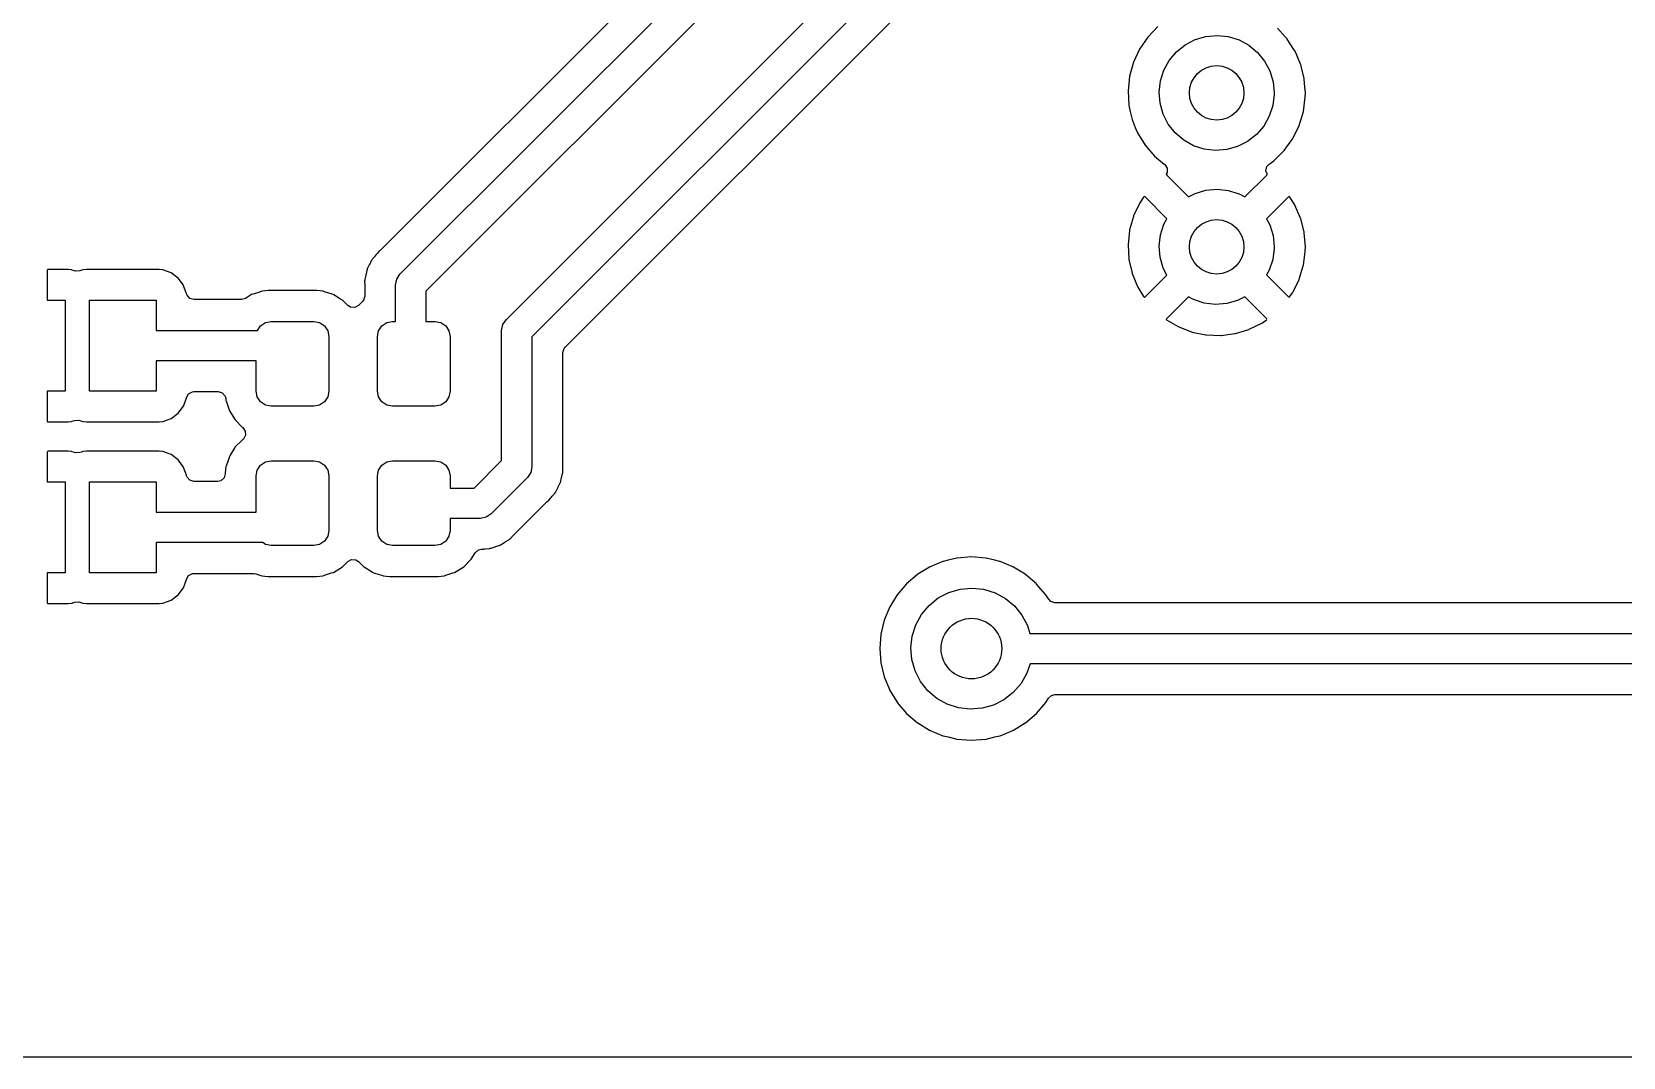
# Model space of a CAD drawing. Extents: x 170.5 to 254.5, y -139.5 to -85.5.
# Drawn here: x 189.25 to 215.5, y -139.49 to -122.57 of the extents above; entities that cross this region are included whole.
import ezdxf

# ---------------------------------------------------------------- set-up
doc = ezdxf.new("R2010")
doc.units = 0
doc.layers.add('BLACK', color=7, linetype='CONTINUOUS')

msp = doc.modelspace()

# ---------------------------------------------------------------- linework, layer by layer
at = {"layer": 'BLACK', "linetype": 'CONTINUOUS'}
for p, q in [((195.323, -126.573), (206.113, -115.783)), ((206.394, -116.21), (195.75, -126.854)), ((197.073, -127.323), (206.073, -118.323)), ((206.354, -118.75), (197.5, -127.604)), ((198.045, -127.777), (206.527, -119.295)), ((199.587, -121.59), (195.011, -126.166)), ((207.823, -122.486), (207.658, -122.659)), ((209.926, -122.655), (209.797, -122.513)), ((207.658, -122.659), (207.522, -122.857)), ((208.13, -122.901), (208.275, -122.785)), ((208.275, -122.785), (208.439, -122.699)), ((208.439, -122.699), (208.617, -122.647)), ((208.617, -122.647), (208.802, -122.63)), ((208.802, -122.63), (208.986, -122.649)), ((208.986, -122.649), (209.163, -122.704)), ((209.163, -122.704), (209.326, -122.792)), ((209.326, -122.792), (209.469, -122.911)), ((209.955, -122.687), (209.926, -122.655)), ((209.957, -122.691), (209.955, -122.687)), ((210.068, -122.862), (209.957, -122.691)), ((209.957, -122.691), (209.957, -122.691)), ((207.422, -123.075), (207.357, -123.306)), ((207.522, -122.857), (207.422, -123.075)), ((207.922, -123.206), (208.011, -123.043)), ((208.011, -123.043), (208.13, -122.901)), ((209.469, -122.911), (209.586, -123.054)), ((209.586, -123.054), (209.673, -123.218)), ((210.085, -122.888), (210.068, -122.862)), ((210.087, -122.893), (210.085, -122.888)), ((210.178, -123.104), (210.087, -122.893)), ((210.087, -122.893), (210.087, -122.893)), ((210.18, -123.108), (210.178, -123.104)), ((210.178, -123.104), (210.178, -123.104)), ((210.182, -123.113), (210.18, -123.108)), ((207.357, -123.306), (207.332, -123.544)), ((207.866, -123.382), (207.922, -123.206)), ((209.673, -123.218), (209.727, -123.395)), ((210.187, -123.136), (210.182, -123.113)), ((210.182, -123.113), (210.182, -123.113)), ((210.239, -123.341), (210.187, -123.136)), ((210.239, -123.346), (210.239, -123.341)), ((210.251, -123.487), (210.239, -123.346)), ((210.239, -123.346), (210.239, -123.346)), ((207.332, -123.544), (207.346, -123.784)), ((207.845, -123.567), (207.866, -123.382)), ((207.861, -123.751), (207.845, -123.567)), ((209.745, -123.607), (209.721, -123.79)), ((209.727, -123.395), (209.745, -123.58)), ((209.745, -123.58), (209.745, -123.607)), ((210.258, -123.58), (210.251, -123.487)), ((210.257, -123.651), (210.258, -123.58)), ((207.346, -123.784), (207.347, -123.789)), ((207.347, -123.789), (207.347, -123.789)), ((207.347, -123.789), (207.368, -123.884)), ((207.368, -123.884), (207.398, -124.018)), ((207.912, -123.93), (207.861, -123.751)), ((209.721, -123.79), (209.663, -123.966)), ((210.156, -124.119), (210.225, -123.889)), ((210.225, -123.889), (210.257, -123.651)), ((207.398, -124.018), (207.451, -124.148)), ((207.451, -124.148), (207.485, -124.23)), ((207.996, -124.095), (207.912, -123.93)), ((208.112, -124.24), (207.996, -124.095)), ((209.571, -124.128), (209.45, -124.268)), ((209.663, -123.966), (209.571, -124.128)), ((210.068, -124.296), (210.153, -124.123)), ((210.153, -124.123), (210.156, -124.119)), ((210.153, -124.123), (210.153, -124.123)), ((207.485, -124.23), (207.489, -124.24)), ((207.489, -124.24), (207.614, -124.444)), ((208.253, -124.36), (208.112, -124.24)), ((208.415, -124.451), (208.253, -124.36)), ((209.304, -124.382), (209.139, -124.466)), ((209.45, -124.268), (209.304, -124.382)), ((209.91, -124.529), (210.049, -124.334)), ((210.049, -124.334), (210.068, -124.296)), ((207.614, -124.444), (207.771, -124.626)), ((207.771, -124.626), (207.926, -124.754)), ((208.591, -124.508), (208.415, -124.451)), ((208.775, -124.53), (208.591, -124.508)), ((208.96, -124.516), (208.775, -124.53)), ((209.139, -124.466), (208.96, -124.516)), ((209.74, -124.698), (209.91, -124.529)), ((207.926, -124.754), (207.937, -124.763)), ((207.937, -124.763), (207.976, -124.822)), ((207.978, -124.893), (207.964, -124.921)), ((207.964, -124.921), (207.964, -124.923)), ((207.964, -124.923), (207.972, -124.937)), ((207.972, -124.937), (208.33, -125.296)), ((207.976, -124.822), (207.978, -124.893)), ((209.259, -125.296), (209.62, -124.936)), ((209.608, -124.864), (209.624, -124.795)), ((209.627, -124.916), (209.608, -124.864)), ((209.62, -124.936), (209.627, -124.922)), ((209.624, -124.795), (209.661, -124.754)), ((209.627, -124.922), (209.627, -124.916)), ((209.661, -124.754), (209.735, -124.701)), ((209.735, -124.701), (209.74, -124.698)), ((209.735, -124.701), (209.735, -124.701)), ((208.439, -125.239), (208.617, -125.187)), ((208.617, -125.187), (208.802, -125.17)), ((208.802, -125.17), (208.986, -125.189)), ((208.986, -125.189), (209.163, -125.244)), ((207.521, -125.402), (207.424, -125.61)), ((207.526, -125.393), (207.521, -125.402)), ((207.589, -125.3), (207.526, -125.393)), ((207.601, -125.291), (207.589, -125.3)), ((207.613, -125.297), (207.601, -125.291)), ((207.971, -125.656), (207.613, -125.297)), ((208.33, -125.296), (208.439, -125.239)), ((209.163, -125.244), (209.259, -125.296)), ((209.98, -125.294), (209.619, -125.655)), ((209.99, -125.29), (209.98, -125.294)), ((210, -125.299), (209.99, -125.29)), ((210.082, -125.424), (210, -125.299)), ((210.086, -125.433), (210.082, -125.424)), ((210.178, -125.644), (210.086, -125.433)), ((207.421, -125.62), (207.359, -125.841)), ((207.424, -125.61), (207.421, -125.62)), ((207.922, -125.746), (207.971, -125.656)), ((209.619, -125.655), (209.673, -125.758)), ((210.181, -125.654), (210.178, -125.644)), ((210.237, -125.876), (210.181, -125.654)), ((207.357, -125.851), (207.333, -126.079)), ((207.359, -125.841), (207.357, -125.851)), ((207.845, -126.107), (207.866, -125.922)), ((207.866, -125.922), (207.922, -125.746)), ((209.673, -125.758), (209.727, -125.935)), ((209.727, -125.935), (209.745, -126.12)), ((210.239, -125.886), (210.237, -125.876)), ((210.258, -126.117), (210.239, -125.886)), ((194.93, -126.248), (194.915, -126.267)), ((194.932, -126.245), (194.93, -126.248)), ((194.938, -126.239), (194.932, -126.245)), ((194.945, -126.232), (194.938, -126.239)), ((194.974, -126.197), (194.945, -126.232)), ((194.979, -126.191), (194.974, -126.197)), ((194.974, -126.197), (194.974, -126.197)), ((194.985, -126.187), (194.979, -126.191)), ((194.997, -126.179), (194.985, -126.187)), ((194.985, -126.187), (194.985, -126.187)), ((195.011, -126.166), (194.997, -126.179)), ((207.333, -126.079), (207.333, -126.089)), ((207.333, -126.089), (207.346, -126.318)), ((207.861, -126.291), (207.845, -126.107)), ((209.745, -126.147), (209.721, -126.33)), ((209.745, -126.12), (209.745, -126.147)), ((210.226, -126.424), (210.256, -126.195)), ((210.256, -126.188), (210.258, -126.123)), ((210.256, -126.195), (210.256, -126.188)), ((210.258, -126.123), (210.258, -126.117)), ((189.506, -126.498), (189.504, -126.506)), ((189.504, -126.506), (189.504, -127)), ((189.507, -126.496), (189.506, -126.498)), ((189.522, -126.492), (189.507, -126.496)), ((189.845, -126.492), (189.522, -126.492)), ((189.851, -126.492), (189.845, -126.492)), ((189.902, -126.498), (189.851, -126.492)), ((189.918, -126.502), (189.902, -126.498)), ((189.955, -126.516), (189.918, -126.502)), ((189.973, -126.521), (189.955, -126.516)), ((190.044, -126.516), (189.973, -126.521)), ((190.058, -126.51), (190.044, -126.516)), ((190.09, -126.498), (190.058, -126.51)), ((190.152, -126.491), (190.09, -126.498)), ((191.348, -126.491), (190.152, -126.491)), ((191.41, -126.498), (191.348, -126.491)), ((191.547, -126.549), (191.41, -126.498)), ((194.775, -126.509), (194.764, -126.563)), ((194.778, -126.502), (194.775, -126.509)), ((194.78, -126.497), (194.778, -126.502)), ((194.782, -126.491), (194.78, -126.497)), ((194.784, -126.484), (194.782, -126.491)), ((194.817, -126.419), (194.784, -126.484)), ((194.819, -126.415), (194.817, -126.419)), ((194.85, -126.349), (194.819, -126.415)), ((194.855, -126.343), (194.85, -126.349)), ((194.858, -126.338), (194.855, -126.343)), ((194.861, -126.333), (194.858, -126.338)), ((194.865, -126.326), (194.861, -126.333)), ((194.871, -126.319), (194.865, -126.326)), ((194.912, -126.271), (194.871, -126.319)), ((194.915, -126.267), (194.912, -126.271)), ((207.346, -126.318), (207.347, -126.329)), ((207.347, -126.329), (207.398, -126.552)), ((207.912, -126.47), (207.861, -126.291)), ((207.971, -126.585), (207.912, -126.47)), ((209.663, -126.506), (209.619, -126.584)), ((209.721, -126.33), (209.663, -126.506)), ((210.157, -126.654), (210.223, -126.434)), ((210.223, -126.434), (210.226, -126.424)), ((191.663, -126.637), (191.547, -126.549)), ((191.751, -126.753), (191.663, -126.637)), ((191.754, -126.762), (191.751, -126.753)), ((191.797, -126.878), (191.754, -126.762)), ((194.741, -126.675), (194.739, -126.682)), ((194.739, -126.682), (194.74, -126.689)), ((194.74, -126.689), (194.741, -126.76)), ((194.742, -126.667), (194.741, -126.667)), ((194.741, -126.667), (194.741, -126.671)), ((194.741, -126.671), (194.741, -126.675)), ((194.741, -126.76), (194.742, -126.763)), ((194.76, -126.585), (194.742, -126.656)), ((194.742, -126.656), (194.742, -126.667)), ((194.742, -126.763), (194.742, -126.934)), ((194.761, -126.58), (194.76, -126.585)), ((194.764, -126.563), (194.761, -126.58)), ((195.25, -126.75), (195.269, -126.654)), ((195.25, -127.35), (195.25, -126.75)), ((195.269, -126.654), (195.323, -126.573)), ((207.398, -126.552), (207.401, -126.562)), ((207.401, -126.562), (207.487, -126.775)), ((207.487, -126.775), (207.492, -126.784)), ((207.492, -126.784), (207.589, -126.942)), ((207.608, -126.948), (207.971, -126.585)), ((209.619, -126.584), (209.977, -126.943)), ((210.051, -126.869), (210.153, -126.663)), ((210.153, -126.663), (210.157, -126.654)), ((189.504, -127), (189.8, -127)), ((189.8, -127), (189.8, -128.5)), ((190.2, -128.5), (190.2, -127)), ((190.2, -127), (191.3, -127)), ((191.3, -127), (191.3, -127.5)), ((191.802, -126.89), (191.797, -126.878)), ((191.802, -126.896), (191.802, -126.89)), ((191.81, -126.918), (191.802, -126.896)), ((191.856, -126.971), (191.81, -126.918)), ((191.924, -126.991), (191.856, -126.971)), ((192.706, -126.991), (191.924, -126.991)), ((192.772, -126.973), (192.706, -126.991)), ((192.774, -126.971), (192.772, -126.973)), ((192.876, -126.908), (192.774, -126.971)), ((192.954, -126.882), (192.876, -126.908)), ((193.037, -126.855), (192.954, -126.882)), ((193.044, -126.852), (193.037, -126.855)), ((193.037, -126.855), (193.037, -126.855)), ((193.051, -126.852), (193.044, -126.852)), ((193.146, -126.842), (193.051, -126.852)), ((193.051, -126.852), (193.051, -126.852)), ((193.15, -126.841), (193.146, -126.842)), ((193.146, -126.842), (193.146, -126.842)), ((193.95, -126.841), (193.15, -126.841)), ((194.005, -126.847), (193.95, -126.841)), ((194.048, -126.852), (194.005, -126.847)), ((194.055, -126.852), (194.048, -126.852)), ((194.048, -126.852), (194.048, -126.852)), ((194.061, -126.854), (194.055, -126.852)), ((194.062, -126.855), (194.061, -126.854)), ((194.061, -126.854), (194.061, -126.854)), ((194.223, -126.908), (194.062, -126.855)), ((194.229, -126.912), (194.223, -126.908)), ((194.342, -126.981), (194.229, -126.912)), ((194.229, -126.912), (194.229, -126.912)), ((194.373, -127.001), (194.342, -126.981)), ((194.378, -127.006), (194.373, -127.001)), ((194.461, -127.088), (194.378, -127.006)), ((194.705, -127.023), (194.639, -127.088)), ((194.721, -127.002), (194.705, -127.023)), ((194.742, -126.934), (194.721, -127.002)), ((195.75, -126.854), (195.75, -127.35)), ((207.589, -126.942), (207.599, -126.952)), ((207.599, -126.952), (207.608, -126.948)), ((208.331, -126.944), (207.969, -127.306)), ((208.415, -126.991), (208.331, -126.944)), ((208.591, -127.048), (208.415, -126.991)), ((208.775, -127.07), (208.591, -127.048)), ((209.139, -127.006), (208.96, -127.056)), ((209.26, -126.944), (209.139, -127.006)), ((209.617, -127.302), (209.26, -126.944)), ((209.977, -126.943), (209.989, -126.949)), ((209.989, -126.949), (210.001, -126.941)), ((210.001, -126.941), (210.046, -126.878)), ((210.046, -126.878), (210.051, -126.869)), ((194.506, -127.117), (194.461, -127.088)), ((194.577, -127.122), (194.506, -127.117)), ((194.639, -127.088), (194.577, -127.122)), ((207.969, -127.306), (207.961, -127.319)), ((208.96, -127.056), (208.775, -127.07)), ((209.624, -127.315), (209.617, -127.302)), ((191.3, -127.5), (192.972, -127.5)), ((192.972, -127.5), (193.023, -127.423)), ((193.023, -127.423), (193.104, -127.369)), ((193.104, -127.369), (193.2, -127.35)), ((193.2, -127.35), (193.9, -127.35)), ((193.9, -127.35), (193.996, -127.369)), ((193.996, -127.369), (194.077, -127.423)), ((194.077, -127.423), (194.131, -127.504)), ((194.131, -127.504), (194.15, -127.6)), ((194.95, -127.6), (194.969, -127.504)), ((194.969, -127.504), (195.023, -127.423)), ((195.023, -127.423), (195.104, -127.369)), ((195.104, -127.369), (195.2, -127.35)), ((195.2, -127.35), (195.25, -127.35)), ((195.75, -127.35), (195.9, -127.35)), ((195.9, -127.35), (195.996, -127.369)), ((195.996, -127.369), (196.077, -127.423)), ((196.077, -127.423), (196.131, -127.504)), ((196.131, -127.504), (196.15, -127.6)), ((197, -127.5), (197.019, -127.404)), ((197, -129.646), (197, -127.5)), ((197.019, -127.404), (197.073, -127.323)), ((207.961, -127.319), (207.965, -127.324)), ((207.965, -127.324), (208.158, -127.437)), ((208.158, -127.437), (208.168, -127.441)), ((208.168, -127.441), (208.382, -127.523)), ((208.382, -127.523), (208.392, -127.526)), ((208.392, -127.526), (208.617, -127.572)), ((208.617, -127.572), (208.627, -127.573)), ((208.627, -127.573), (208.856, -127.581)), ((208.866, -127.581), (209.094, -127.552)), ((209.094, -127.552), (209.104, -127.55)), ((209.104, -127.55), (209.324, -127.484)), ((209.324, -127.484), (209.333, -127.48)), ((209.333, -127.48), (209.539, -127.379)), ((209.539, -127.379), (209.548, -127.374)), ((209.548, -127.374), (209.616, -127.325)), ((209.616, -127.325), (209.624, -127.315)), ((194.15, -127.6), (194.15, -128.5)), ((194.95, -128.5), (194.95, -127.6)), ((196.15, -127.6), (196.15, -128.5)), ((197.5, -127.604), (197.5, -129.75)), ((198.008, -127.866), (198.029, -127.798)), ((198.029, -127.798), (198.045, -127.777)), ((208.856, -127.581), (208.866, -127.581)), ((192.95, -128), (191.3, -128)), ((191.3, -128), (191.3, -128.5)), ((192.95, -128.5), (192.95, -128)), ((198.008, -129.737), (198.008, -127.866)), ((189.8, -128.5), (189.504, -128.5)), ((189.504, -128.5), (189.504, -128.99)), ((191.3, -128.5), (190.2, -128.5)), ((191.79, -128.642), (191.799, -128.618)), ((191.799, -128.618), (191.802, -128.61)), ((191.799, -128.618), (191.799, -128.618)), ((191.802, -128.605), (191.837, -128.544)), ((191.802, -128.61), (191.802, -128.605)), ((191.837, -128.544), (191.9, -128.511)), ((191.9, -128.511), (191.924, -128.508)), ((191.924, -128.508), (192.324, -128.508)), ((192.324, -128.508), (192.392, -128.529)), ((192.392, -128.529), (192.438, -128.582)), ((192.438, -128.582), (192.449, -128.621)), ((192.449, -128.621), (192.452, -128.656)), ((192.969, -128.596), (192.95, -128.5)), ((193.023, -128.677), (192.969, -128.596)), ((194.131, -128.596), (194.077, -128.677)), ((194.15, -128.5), (194.131, -128.596)), ((194.969, -128.596), (194.95, -128.5)), ((195.023, -128.677), (194.969, -128.596)), ((196.131, -128.596), (196.077, -128.677)), ((196.15, -128.5), (196.131, -128.596)), ((191.547, -128.951), (191.663, -128.863)), ((191.663, -128.863), (191.751, -128.747)), ((191.751, -128.747), (191.79, -128.642)), ((192.452, -128.656), (192.455, -128.663)), ((192.455, -128.663), (192.455, -128.663)), ((192.455, -128.663), (192.487, -128.758)), ((192.487, -128.758), (192.508, -128.824)), ((192.508, -128.824), (192.602, -128.974)), ((193.104, -128.731), (193.023, -128.677)), ((193.2, -128.75), (193.104, -128.731)), ((193.9, -128.75), (193.2, -128.75)), ((193.996, -128.731), (193.9, -128.75)), ((194.077, -128.677), (193.996, -128.731)), ((195.104, -128.731), (195.023, -128.677)), ((195.2, -128.75), (195.104, -128.731)), ((195.9, -128.75), (195.2, -128.75)), ((195.996, -128.731), (195.9, -128.75)), ((196.077, -128.677), (195.996, -128.731)), ((189.504, -128.99), (189.508, -129.005)), ((189.508, -129.005), (189.51, -129.006)), ((189.51, -129.006), (189.518, -129.008)), ((189.518, -129.008), (189.845, -129.008)), ((189.845, -129.008), (189.851, -129.008)), ((189.851, -129.008), (189.902, -129.002)), ((189.902, -129.002), (189.918, -128.998)), ((189.918, -128.998), (189.955, -128.984)), ((189.955, -128.984), (190.026, -128.979)), ((190.026, -128.979), (190.044, -128.984)), ((190.044, -128.984), (190.09, -129.002)), ((190.09, -129.002), (190.152, -129.008)), ((190.152, -129.008), (191.348, -129.008)), ((191.348, -129.008), (191.41, -129.002)), ((191.41, -129.002), (191.547, -128.951)), ((192.602, -128.974), (192.727, -129.099)), ((192.727, -129.099), (192.731, -129.102)), ((192.731, -129.102), (192.771, -129.159)), ((192.726, -129.302), (192.601, -129.427)), ((192.731, -129.298), (192.726, -129.302)), ((192.739, -129.291), (192.731, -129.298)), ((192.775, -129.23), (192.739, -129.291)), ((192.771, -129.159), (192.775, -129.23)), ((189.506, -129.498), (189.504, -129.506)), ((189.504, -129.506), (189.504, -130)), ((189.507, -129.496), (189.506, -129.498)), ((189.522, -129.492), (189.507, -129.496)), ((189.845, -129.492), (189.522, -129.492)), ((189.851, -129.492), (189.845, -129.492)), ((189.902, -129.498), (189.851, -129.492)), ((189.918, -129.502), (189.902, -129.498)), ((189.955, -129.516), (189.918, -129.502)), ((189.973, -129.521), (189.955, -129.516)), ((190.044, -129.516), (189.973, -129.521)), ((190.07, -129.506), (190.044, -129.516)), ((190.09, -129.498), (190.07, -129.506)), ((190.152, -129.492), (190.09, -129.498)), ((191.348, -129.492), (190.152, -129.492)), ((191.41, -129.498), (191.348, -129.492)), ((191.547, -129.549), (191.41, -129.498)), ((191.663, -129.637), (191.547, -129.549)), ((191.751, -129.753), (191.663, -129.637)), ((192.486, -129.644), (192.455, -129.737)), ((192.508, -129.577), (192.486, -129.644)), ((192.521, -129.555), (192.508, -129.577)), ((192.597, -129.433), (192.521, -129.555)), ((192.601, -129.427), (192.597, -129.433)), ((192.597, -129.433), (192.597, -129.433)), ((193.023, -129.723), (193.104, -129.669)), ((193.104, -129.669), (193.2, -129.65)), ((193.2, -129.65), (193.9, -129.65)), ((193.9, -129.65), (193.996, -129.669)), ((193.996, -129.669), (194.077, -129.723)), ((195.023, -129.723), (195.104, -129.669)), ((195.104, -129.669), (195.2, -129.65)), ((195.2, -129.65), (195.9, -129.65)), ((195.9, -129.65), (195.996, -129.669)), ((195.996, -129.669), (196.077, -129.723)), ((196.546, -130.1), (197, -129.646)), ((191.754, -129.762), (191.751, -129.753)), ((191.786, -129.846), (191.754, -129.762)), ((191.802, -129.89), (191.786, -129.846)), ((191.802, -129.896), (191.802, -129.89)), ((191.81, -129.918), (191.802, -129.896)), ((191.856, -129.971), (191.81, -129.918)), ((192.421, -129.934), (192.368, -129.98)), ((192.441, -129.865), (192.421, -129.934)), ((192.452, -129.745), (192.441, -129.85)), ((192.441, -129.85), (192.441, -129.865)), ((192.455, -129.737), (192.452, -129.745)), ((192.95, -129.9), (192.969, -129.804)), ((192.95, -130.5), (192.95, -129.9)), ((192.969, -129.804), (193.023, -129.723)), ((194.077, -129.723), (194.131, -129.804)), ((194.131, -129.804), (194.15, -129.9)), ((194.15, -129.9), (194.15, -130.8)), ((194.95, -129.9), (194.969, -129.804)), ((194.95, -130.8), (194.95, -129.9)), ((194.969, -129.804), (195.023, -129.723)), ((196.077, -129.723), (196.131, -129.804)), ((196.131, -129.804), (196.15, -129.9)), ((196.15, -129.9), (196.15, -130.1)), ((197.427, -129.927), (196.827, -130.527)), ((197.481, -129.846), (197.427, -129.927)), ((197.5, -129.75), (197.481, -129.846)), ((197.975, -129.991), (197.989, -129.92)), ((197.989, -129.92), (197.99, -129.915)), ((197.99, -129.915), (197.999, -129.882)), ((197.999, -129.882), (198.008, -129.844)), ((198.009, -129.74), (198.008, -129.737)), ((198.008, -129.844), (198.008, -129.833)), ((198.008, -129.833), (198.009, -129.833)), ((198.011, -129.818), (198.009, -129.74)), ((198.009, -129.825), (198.011, -129.818)), ((198.009, -129.829), (198.009, -129.825)), ((198.009, -129.833), (198.009, -129.829)), ((189.504, -130), (189.8, -130)), ((189.8, -130), (189.8, -131.5)), ((190.2, -131.5), (190.2, -130)), ((190.2, -130), (191.3, -130)), ((191.3, -130), (191.3, -130.5)), ((191.924, -129.992), (191.856, -129.971)), ((192.315, -129.992), (191.924, -129.992)), ((192.368, -129.98), (192.315, -129.992)), ((196.15, -130.1), (196.546, -130.1)), ((197.838, -130.229), (197.881, -130.179)), ((197.881, -130.179), (197.885, -130.174)), ((197.881, -130.179), (197.881, -130.179)), ((197.885, -130.174), (197.889, -130.167)), ((197.889, -130.167), (197.892, -130.162)), ((197.892, -130.162), (197.895, -130.157)), ((197.895, -130.157), (197.9, -130.151)), ((197.9, -130.151), (197.931, -130.085)), ((197.931, -130.085), (197.933, -130.081)), ((197.933, -130.081), (197.966, -130.016)), ((197.966, -130.016), (197.968, -130.009)), ((197.968, -130.009), (197.97, -130.003)), ((197.97, -130.003), (197.972, -129.998)), ((197.972, -129.998), (197.975, -129.991)), ((197.196, -130.877), (197.739, -130.334)), ((197.739, -130.334), (197.753, -130.321)), ((197.753, -130.321), (197.765, -130.313)), ((197.765, -130.313), (197.771, -130.309)), ((197.765, -130.313), (197.765, -130.313)), ((197.771, -130.309), (197.776, -130.303)), ((197.776, -130.303), (197.805, -130.268)), ((197.776, -130.303), (197.776, -130.303)), ((197.805, -130.268), (197.812, -130.261)), ((197.812, -130.261), (197.818, -130.255)), ((197.818, -130.255), (197.835, -130.233)), ((197.835, -130.233), (197.838, -130.229)), ((191.3, -130.5), (192.95, -130.5)), ((196.65, -130.6), (196.15, -130.6)), ((196.15, -130.6), (196.15, -130.8)), ((196.746, -130.581), (196.65, -130.6)), ((196.827, -130.527), (196.746, -130.581)), ((194.077, -130.977), (193.996, -131.031)), ((194.131, -130.896), (194.077, -130.977)), ((194.15, -130.8), (194.131, -130.896)), ((194.969, -130.896), (194.95, -130.8)), ((195.023, -130.977), (194.969, -130.896)), ((195.104, -131.031), (195.023, -130.977)), ((196.077, -130.977), (195.996, -131.031)), ((196.131, -130.896), (196.077, -130.977)), ((196.15, -130.8), (196.131, -130.896)), ((197.057, -130.99), (197.119, -130.953)), ((197.119, -130.953), (197.127, -130.945)), ((197.127, -130.945), (197.128, -130.945)), ((197.128, -130.945), (197.13, -130.943)), ((197.13, -130.943), (197.134, -130.94)), ((197.134, -130.94), (197.14, -130.936)), ((197.14, -130.936), (197.193, -130.88)), ((197.193, -130.88), (197.196, -130.877)), ((193.058, -131), (191.3, -131)), ((191.3, -131), (191.3, -131.5)), ((193.104, -131.031), (193.058, -131)), ((193.2, -131.05), (193.104, -131.031)), ((193.9, -131.05), (193.2, -131.05)), ((193.996, -131.031), (193.9, -131.05)), ((195.2, -131.05), (195.104, -131.031)), ((195.9, -131.05), (195.2, -131.05)), ((195.996, -131.031), (195.9, -131.05)), ((196.499, -131.273), (196.563, -131.17)), ((196.563, -131.17), (196.616, -131.122)), ((196.616, -131.122), (196.66, -131.11)), ((196.66, -131.11), (196.676, -131.109)), ((196.676, -131.109), (196.686, -131.108)), ((196.686, -131.108), (196.694, -131.108)), ((196.694, -131.108), (196.708, -131.107)), ((196.708, -131.107), (196.723, -131.105)), ((196.723, -131.105), (196.727, -131.105)), ((196.727, -131.105), (196.792, -131.099)), ((196.792, -131.099), (196.792, -131.099)), ((196.792, -131.099), (196.8, -131.099)), ((196.8, -131.099), (196.807, -131.097)), ((196.807, -131.097), (196.813, -131.095)), ((196.813, -131.095), (196.818, -131.094)), ((196.818, -131.094), (196.826, -131.093)), ((196.826, -131.093), (196.894, -131.068)), ((196.894, -131.068), (196.898, -131.067)), ((196.898, -131.067), (196.961, -131.047)), ((196.961, -131.047), (196.968, -131.044)), ((196.961, -131.047), (196.961, -131.047)), ((196.968, -131.044), (196.974, -131.041)), ((196.974, -131.041), (196.98, -131.038)), ((196.98, -131.038), (196.985, -131.035)), ((196.985, -131.035), (196.992, -131.033)), ((196.992, -131.033), (197.008, -131.022)), ((197.008, -131.022), (197.053, -130.993)), ((197.053, -130.993), (197.057, -130.99)), ((204.75, -131.237), (204.513, -131.255)), ((204.987, -131.255), (204.75, -131.237)), ((189.8, -131.5), (189.504, -131.5)), ((189.504, -131.5), (189.504, -131.99)), ((191.3, -131.5), (190.2, -131.5)), ((191.837, -131.544), (191.9, -131.511)), ((191.9, -131.511), (191.924, -131.508)), ((191.924, -131.508), (192.906, -131.508)), ((192.906, -131.508), (192.946, -131.515)), ((194.063, -131.545), (194.195, -131.501)), ((194.195, -131.501), (194.224, -131.492)), ((194.224, -131.492), (194.374, -131.398)), ((194.374, -131.398), (194.461, -131.312)), ((194.461, -131.312), (194.523, -131.278)), ((194.523, -131.278), (194.594, -131.283)), ((194.594, -131.283), (194.639, -131.312)), ((194.639, -131.312), (194.727, -131.399)), ((194.727, -131.399), (194.733, -131.403)), ((194.733, -131.403), (194.733, -131.403)), ((194.733, -131.403), (194.87, -131.488)), ((194.87, -131.488), (194.877, -131.492)), ((194.877, -131.492), (194.927, -131.508)), ((194.927, -131.508), (195.039, -131.546)), ((196.063, -131.545), (196.195, -131.501)), ((196.195, -131.501), (196.224, -131.492)), ((196.224, -131.492), (196.374, -131.398)), ((196.374, -131.398), (196.499, -131.273)), ((204.059, -131.404), (203.865, -131.523)), ((204.063, -131.402), (204.059, -131.404)), ((204.068, -131.4), (204.063, -131.402)), ((204.278, -131.313), (204.068, -131.4)), ((204.068, -131.4), (204.068, -131.4)), ((204.282, -131.311), (204.278, -131.313)), ((204.278, -131.313), (204.278, -131.313)), ((204.363, -131.292), (204.282, -131.311)), ((204.508, -131.257), (204.363, -131.292)), ((204.513, -131.255), (204.508, -131.257)), ((204.508, -131.257), (204.508, -131.257)), ((204.992, -131.257), (204.987, -131.255)), ((205.137, -131.292), (204.992, -131.257)), ((204.992, -131.257), (204.992, -131.257)), ((205.218, -131.311), (205.137, -131.292)), ((205.222, -131.313), (205.218, -131.311)), ((205.432, -131.4), (205.222, -131.313)), ((205.222, -131.313), (205.222, -131.313)), ((205.437, -131.402), (205.432, -131.4)), ((205.432, -131.4), (205.432, -131.4)), ((205.441, -131.404), (205.437, -131.402)), ((205.635, -131.523), (205.441, -131.404)), ((191.663, -131.863), (191.751, -131.747)), ((191.751, -131.747), (191.802, -131.61)), ((191.802, -131.605), (191.837, -131.544)), ((191.802, -131.61), (191.802, -131.605)), ((192.946, -131.515), (193.045, -131.548)), ((193.045, -131.548), (193.052, -131.548)), ((193.052, -131.548), (193.052, -131.548)), ((193.052, -131.548), (193.095, -131.553)), ((193.095, -131.553), (193.15, -131.558)), ((193.15, -131.558), (193.95, -131.558)), ((193.95, -131.558), (193.954, -131.558)), ((193.954, -131.558), (194.049, -131.548)), ((193.954, -131.558), (193.954, -131.558)), ((194.049, -131.548), (194.049, -131.548)), ((194.049, -131.548), (194.056, -131.548)), ((194.056, -131.548), (194.063, -131.545)), ((194.063, -131.545), (194.063, -131.545)), ((195.039, -131.546), (195.039, -131.546)), ((195.039, -131.546), (195.045, -131.548)), ((195.045, -131.548), (195.052, -131.548)), ((195.052, -131.548), (195.052, -131.548)), ((195.052, -131.548), (195.095, -131.553)), ((195.095, -131.553), (195.15, -131.558)), ((195.15, -131.558), (195.95, -131.558)), ((195.95, -131.558), (195.954, -131.558)), ((195.954, -131.558), (196.049, -131.548)), ((195.954, -131.558), (195.954, -131.558)), ((196.049, -131.548), (196.049, -131.548)), ((196.049, -131.548), (196.056, -131.548)), ((196.056, -131.548), (196.063, -131.545)), ((196.063, -131.545), (196.063, -131.545)), ((203.68, -131.68), (203.526, -131.861)), ((203.861, -131.526), (203.68, -131.68)), ((203.865, -131.523), (203.861, -131.526)), ((203.865, -131.523), (203.865, -131.523)), ((204.375, -131.823), (204.563, -131.768)), ((204.563, -131.768), (204.757, -131.75)), ((204.757, -131.75), (204.951, -131.77)), ((204.951, -131.77), (205.138, -131.828)), ((205.639, -131.526), (205.635, -131.523)), ((205.635, -131.523), (205.635, -131.523)), ((205.82, -131.68), (205.639, -131.526)), ((205.823, -131.684), (205.82, -131.68)), ((205.97, -131.856), (205.823, -131.684)), ((189.504, -131.99), (189.508, -132.005)), ((189.508, -132.005), (189.51, -132.006)), ((189.51, -132.006), (189.518, -132.008)), ((189.518, -132.008), (189.845, -132.008)), ((189.845, -132.008), (189.851, -132.008)), ((189.851, -132.008), (189.902, -132.002)), ((189.902, -132.002), (189.918, -131.998)), ((189.918, -131.998), (189.955, -131.984)), ((189.955, -131.984), (190.026, -131.979)), ((190.026, -131.979), (190.044, -131.984)), ((190.044, -131.984), (190.09, -132.002)), ((190.09, -132.002), (190.152, -132.008)), ((190.152, -132.008), (191.348, -132.008)), ((191.348, -132.008), (191.41, -132.002)), ((191.41, -132.002), (191.547, -131.951)), ((191.547, -131.951), (191.663, -131.863)), ((203.435, -132.008), (203.402, -132.063)), ((203.523, -131.865), (203.435, -132.008)), ((203.526, -131.861), (203.523, -131.865)), ((203.523, -131.865), (203.523, -131.865)), ((203.925, -132.185), (204.05, -132.036)), ((204.05, -132.036), (204.202, -131.913)), ((204.202, -131.913), (204.375, -131.823)), ((205.138, -131.828), (205.309, -131.921)), ((205.309, -131.921), (205.46, -132.045)), ((205.974, -131.861), (205.97, -131.856)), ((206.018, -131.931), (205.974, -131.861)), ((206.057, -131.971), (206.018, -131.931)), ((206.125, -131.992), (206.057, -131.971)), ((236.125, -131.992), (206.125, -131.992)), ((203.311, -132.282), (203.255, -132.513)), ((203.402, -132.063), (203.311, -132.282)), ((203.831, -132.356), (203.925, -132.185)), ((205.46, -132.045), (205.583, -132.197)), ((205.583, -132.197), (205.675, -132.369)), ((203.255, -132.513), (203.237, -132.75)), ((203.75, -132.736), (203.772, -132.542)), ((203.772, -132.542), (203.831, -132.356)), ((205.675, -132.369), (205.714, -132.5)), ((205.714, -132.5), (236.535, -132.5)), ((203.237, -132.75), (203.255, -132.987)), ((203.766, -132.931), (203.75, -132.736)), ((203.255, -132.987), (203.311, -133.218)), ((203.82, -133.118), (203.766, -132.931)), ((205.716, -133), (205.664, -133.157)), ((236.536, -133), (205.716, -133)), ((203.311, -133.218), (203.402, -133.437)), ((203.909, -133.292), (203.82, -133.118)), ((204.031, -133.445), (203.909, -133.292)), ((205.567, -133.326), (205.44, -133.474)), ((205.664, -133.157), (205.567, -133.326)), ((203.402, -133.437), (203.404, -133.441)), ((203.404, -133.441), (203.523, -133.635)), ((204.179, -133.571), (204.031, -133.445)), ((204.35, -133.666), (204.179, -133.571)), ((205.286, -133.594), (205.112, -133.682)), ((205.44, -133.474), (205.286, -133.594)), ((205.974, -133.639), (206.018, -133.569)), ((206.018, -133.569), (206.07, -133.521)), ((206.07, -133.521), (206.125, -133.508)), ((206.125, -133.508), (236.125, -133.508)), ((203.523, -133.635), (203.523, -133.635)), ((203.523, -133.635), (203.526, -133.639)), ((203.526, -133.639), (203.68, -133.82)), ((203.68, -133.82), (203.861, -133.974)), ((204.535, -133.727), (204.35, -133.666)), ((204.729, -133.75), (204.535, -133.727)), ((204.924, -133.735), (204.729, -133.75)), ((205.112, -133.682), (204.924, -133.735)), ((205.639, -133.974), (205.82, -133.82)), ((205.82, -133.82), (205.974, -133.639)), ((203.861, -133.974), (203.865, -133.977)), ((203.865, -133.977), (203.865, -133.977)), ((203.865, -133.977), (204.059, -134.096)), ((204.059, -134.096), (204.063, -134.098)), ((204.063, -134.098), (204.068, -134.1)), ((204.068, -134.1), (204.068, -134.1)), ((204.068, -134.1), (204.278, -134.187)), ((205.222, -134.187), (205.432, -134.1)), ((205.432, -134.1), (205.437, -134.098)), ((205.432, -134.1), (205.432, -134.1)), ((205.437, -134.098), (205.441, -134.096)), ((205.441, -134.096), (205.635, -133.977)), ((205.635, -133.977), (205.639, -133.974)), ((205.635, -133.977), (205.635, -133.977)), ((204.278, -134.187), (204.282, -134.189)), ((204.282, -134.189), (204.363, -134.208)), ((204.363, -134.208), (204.508, -134.243)), ((204.508, -134.243), (204.508, -134.243)), ((204.508, -134.243), (204.513, -134.245)), ((204.513, -134.245), (204.75, -134.263)), ((204.75, -134.263), (204.987, -134.245)), ((204.987, -134.245), (204.992, -134.243)), ((204.992, -134.243), (205.137, -134.208)), ((204.992, -134.243), (204.992, -134.243)), ((205.137, -134.208), (205.218, -134.189)), ((205.218, -134.189), (205.222, -134.187)), ((254.366, -139.492), (170.634, -139.492))]:
    msp.add_line(p, q, dxfattribs=at)
at = {"layer": 'BLACK'}
for centre, radius in [((208.795, -123.58), 0.45), ((208.795, -126.12), 0.45), ((204.75, -132.75), 0.5)]:
    msp.add_circle(centre, radius, dxfattribs=at)

doc.saveas('drawing.dxf')
